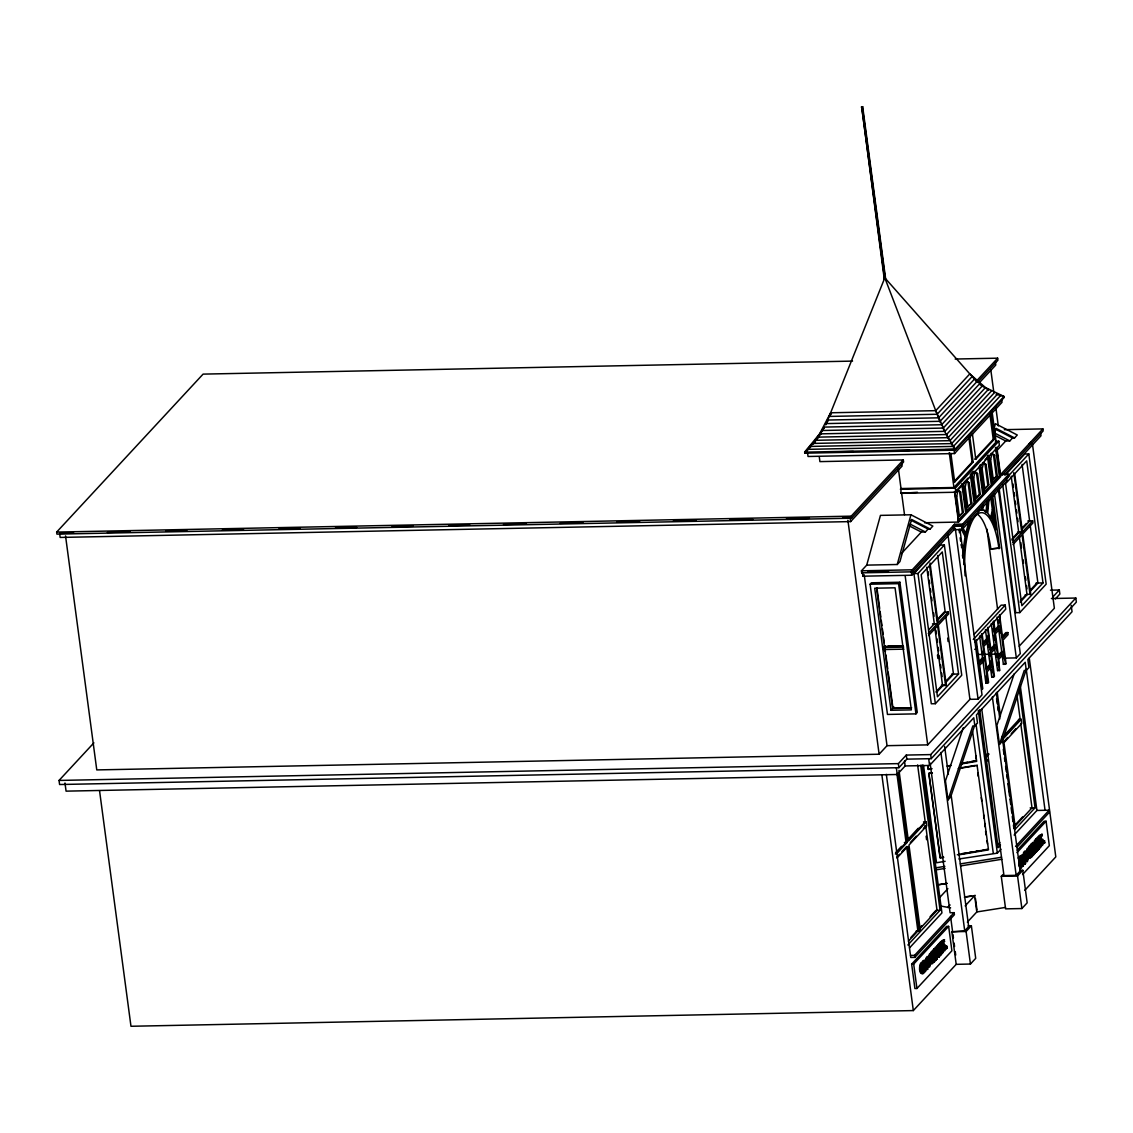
<?xml version="1.0" encoding="UTF-8"?>
<svg xmlns="http://www.w3.org/2000/svg" width="1133" height="1133" viewBox="0 0 1133 1133"><rect width="100%" height="100%" fill="white"/><g stroke="black" fill="none" stroke-linecap="round" stroke-linejoin="round"><path stroke-width="1.5" d="M963.73 564.588L964.296 549.873L961.393 547.041M981.15 509.963L982.169 509.949L982.169 506.819M982.892 504.936L982.892 510.062L985.002 510.416L987.041 512.413L988.132 500.361M1023.184 856.01L1022.164 856.704L1022.688 860.613C1025.209 858.063 1021.315 853.036 1024.94 851.039A4.206 1.388 88.9 0 1 1025.535 851.577M928.805 957.881C925.973 957.937 927.8 969.451 929.768 965.075C930.83 961.45 925.831 952.485 932.417 952.966C930.887 952.584 930.08 968.573 933.365 960.317C932.983 970.797 926.752 953.844 932.417 952.966M1026.526 852.455C1023.694 852.526 1025.521 864.026 1027.489 859.65C1028.552 856.038 1023.552 847.059 1030.138 847.541C1028.594 847.272 1027.829 863.134 1031.087 854.905C1030.704 865.385 1024.473 848.419 1030.138 847.541M926.072 960.543L926.185 959.184M929.343 957.017L929.626 955.119M962.724 555.963L963.277 549.902L964.296 549.873M987.041 512.413L986.022 512.442L986.956 502.103M987.013 509.694L987.636 502.854M988.967 499.412L987.721 513.093L991.587 518.588L993.372 509.609L991.587 496.183M1026.456 860.414L1026.47 855.132M933.394 960.288L931.935 960.345L930.675 962.951M1031.115 854.863L1029.656 854.933L1028.835 857.355M961.209 529.054L965.075 536.447L963.461 547.848L961.181 545.61M965.429 534.649L967.993 525.061L969.012 525.032L968.049 521.973M962.229 529.04L966.095 536.433L964.48 547.834L961.053 544.477M990.865 517.101L992.352 509.623L990.794 497.883M884.278 279.129L885.624 278.76L862.68 106.729L861.661 106.757L884.278 279.129L884.802 277.826L977.34 382.416M1033.593 847.031L1033.381 843.802L1031.625 843.646L1033.013 853.999L1034.882 853.489L1034.84 848.815L1036.454 851.789L1038.465 849.608L1038.324 848.546L1036.907 848.589M956.691 496.212L958.121 490.022L957.102 490.037L960.628 491.963L963.333 512.314L959.41 516.563L956.691 496.212L955.671 496.226M973.658 477.914L975.088 471.725L977.595 473.665L980.3 494.016L976.377 498.251L973.658 477.914L972.638 477.928M990.624 459.601L992.041 453.412L994.562 455.367L997.267 475.718L993.344 479.953L990.624 459.601L989.605 459.63M1002.124 475.209L1043.167 430.937L1042.898 428.897L1000.68 474.444L1008.823 474.274L1009.092 476.313L962.923 526.123L954.779 526.293L912.561 571.825L861.703 572.845L861.434 570.82L866.717 565.126L880.454 515.388L910.96 514.779L932.841 526.08L930.136 529.012L928.097 529.054L911.102 520.274M866.717 565.126L897.223 564.503L910.96 514.779M994.023 428.671L995.397 423.7L1017.278 435.001L1014.559 437.933L1012.534 437.975L995.525 429.195M994.151 435.1L996.02 428.345L1014.559 437.933M921.54 964.126C919.954 966.647 921.837 978.374 924.57 971.703L923.962 967.185L922.545 967.214L921.483 969.735L923.692 968.871L924.046 971.548C919.146 975.442 923.083 962.243 923.098 962.682A7.025 2.323 88.9 0 0 922.149 963.05L921.54 964.126L923.579 964.41M927.828 968.97L925.817 969.636L927.828 968.97L926.029 965.755C926.992 964.098 926.397 957.512 923.848 961.435L922.418 961.464L923.338 968.361M939.314 956.578L937.515 953.363C938.478 951.706 937.897 945.12 935.334 949.029L933.904 949.057L935.291 959.41L937.161 958.9L937.118 954.241L938.733 957.201L940.744 955.034L940.602 953.972L939.186 954M943.902 950.063C943.166 946.891 945.021 937.09 943.053 940.744A3.498 1.161 88.9 0 0 942.698 942.373C944.058 946.211 943.265 949.44 942.217 951.238M1029.741 857.058L1029.699 854.891M963.262 727.797L945.46 780.835L948.009 799.898L950.644 797.051L974.352 726.395M948.009 799.898L972.822 725.956L974.847 725.913L977.496 723.066L976.405 714.937L1025.209 662.281L1026.3 670.41L1024.26 670.453L999.462 744.395L996.913 725.332L1014.148 673.951M1026.356 669.249L1002.096 741.548L999.462 744.395M1019.176 865.924L1020.946 868.657L1022.292 866.278L1021.683 861.76L1020.266 861.788L1020.182 867.977M969.012 525.032L966.449 534.62L962.37 526.817M969.508 523.602L971.009 519.353M825.759 424.917L884.802 277.826L940.319 422.623M1025.762 860.627L1025.861 854.679L1024.43 852.526M920.605 964.636L920.619 971.349M996.119 394.256L1004.022 396.479L955.218 449.135L804.671 452.152L819.584 433.868L830.631 412.78L935.731 410.67L969.806 373.904L985.483 387.543L1004.022 396.479L1004.164 397.499L955.36 450.155L804.812 453.172L804.671 452.152L818.961 436.743M921.483 969.735L922.262 968.899L922.616 971.576L921.242 972.723M1018.85 863.488L1019.87 857.624A7.025 2.323 88.9 0 1 1020.819 857.256C1020.805 856.817 1016.867 870.031 1021.768 866.122L1021.414 863.445L1019.983 863.473L1019.7 867.227M814.698 441.771L824.187 427.835M1027.518 849.283L1030.364 849.212M928.281 967.115L927.006 967.681L925.973 964.934M1026.002 861.689L1024.728 862.255L1023.694 859.508M1018.114 858.12L1018.44 857.653A7.025 2.323 88.9 0 1 1019.388 857.284L1021.088 857.327M931.581 963.546L930.618 964.282L929.726 963.22M1029.302 858.12L1027.73 858.361L1026.767 854.82M819.258 456.726L819.91 461.613L903.313 459.941L903.596 461.981L851.478 518.192L56.919 534.125L56.65 532.085L203.09 374.117L852.54 361.101M1051.396 598.536L1075.812 598.04L1076.35 602.119L931.241 758.657L906.825 759.152L898.908 767.692L59.596 784.518L59.043 780.439L93.883 742.866M861.321 107.111L862.68 106.729M831.424 413.913L829.087 416.434L937.147 414.267L972.185 376.482M828.025 421.023L825.631 423.6L940.107 421.306L977.227 381.269M824.102 427.934L821.722 430.512L943.237 428.076L982.637 385.574M823.181 430.002L819.584 433.868L944.865 431.347L985.483 387.543M820.943 433.259L817.36 437.14L946.522 434.548L988.401 389.37M821.014 433.854L815.009 440.326L948.208 437.65L991.389 391.069M818.437 437.097L812.573 443.428L949.921 440.666L994.448 392.627M804.812 453.172L810.761 446.742M813.14 444.178L815.519 441.615M974.649 378.932L938.606 417.822L827.416 420.046M56.65 532.085L851.209 516.152L903.313 459.941M976.32 381.184L997.649 358.184L997.918 360.223L977.779 381.948M73.758 533.091L59.61 533.374L60.162 537.439L850.642 521.591L902.095 466.088L901.741 463.369M979.011 383.11L995.765 365.038L995.397 362.333M979.889 383.478L941.65 424.733L823.733 427.099M995.383 441.261L998.824 441.19L999.363 445.269L955.827 492.232L900.905 493.337L901.018 488.55L953.915 487.487L996.119 441.955L992.168 412.299M900.905 493.337L917.433 492.303M997.578 394.057L951.663 443.598L810.024 446.43M1000.779 395.332L953.434 446.416L807.39 449.348M807.503 452.421L808.041 456.486L954.524 453.554L1002.011 402.314L1001.657 399.609M861.703 572.845L862.369 572.137L862.907 576.201L911.739 575.224L953.944 529.692L962.087 529.522L1006.94 481.143L1006.586 478.423M862.907 576.201L864.224 574.785M973.148 462.08L972.142 462.094L953.674 482.021L954.68 481.992L973.148 462.08L969.579 435.27M994.264 439.307L993.244 439.321L974.777 459.247L975.796 459.233L994.264 439.307L990.908 414.168M900.353 489.258L955.289 488.167L998.824 441.19M970.995 473.792L973.247 471.37M961.676 484.924L954.921 492.218L958.716 520.698L957.697 520.727L966.605 512.201L962.809 483.706M967.979 478.14L963.461 482.998L967.27 511.479L975.159 502.967L971.349 474.486M974.267 471.342L972.015 473.778L975.81 502.259L974.805 502.287L983.699 493.747L979.903 465.266M985.073 459.686L988.458 456.047L992.253 484.527L984.365 493.039L980.569 464.558M870.102 584.217L871.419 582.801L899.899 582.235L917.277 712.445L915.96 713.861L887.479 714.441L870.102 584.217L898.582 583.651L899.899 582.235M901.273 553.683L921.313 532.071L925.378 531.986L928.097 529.054M996.318 451.161L1005.736 440.992L1009.815 440.907L1012.534 437.975M897.223 564.503L899.942 561.586L911.583 519.438L930.136 529.012M959.368 515.515L963.333 512.314M971.817 503.165L966.874 507.428L971.817 503.165L969.112 482.814L966.605 480.874L965.174 487.063L967.894 507.4M976.334 497.217L980.3 494.016M983.841 489.13L988.783 484.867L986.078 464.516L983.557 462.561L982.141 468.75L984.86 489.102L988.783 484.867M993.301 478.919L997.267 475.718M861.434 570.82L912.292 569.8L954.51 524.253L962.653 524.083L1008.823 474.274M967.37 510.289L975.159 502.967M984.478 491.849L992.253 484.527M1000.269 475.874L991.899 483.833L1000.269 475.874L996.474 447.393M1028.75 444.334L1031.101 441.813M958.716 520.698L966.605 512.201M975.81 502.259L983.699 493.747M924.57 522.752L958.518 522.072L1000.736 476.54L996.898 447.719M1004.674 474.968L1041.015 435.752L1040.66 433.047M913.92 573.567L940.305 545.1L944.37 545.015L961.747 675.24L935.362 703.692L931.298 703.777L913.92 573.567L917.985 573.482L944.37 545.015M1005.538 474.727L1024.728 454.021L1028.806 453.936L1046.17 584.146L1019.785 612.613L1015.72 612.698L999.037 487.7M1007.209 477.234L1028.806 453.936M903.992 649.152L883.655 649.549L883.372 647.524L885.142 645.626M976.717 513.787A53.902 17.802 88.9 0 1 990.837 548.939L999.632 548.075L992.65 495.758M990.837 548.939L999.632 548.075M937.359 619.439L944.186 612.075L948.25 612.004L948.519 614.029L938.294 625.062L946.31 685.083L942.387 685.862M1012.052 538.869L1017.731 532.737L1021.796 532.652L1013.794 472.631M1022.929 527.128L1026.342 523.446M928.635 629.934L934.314 623.801L926.766 567.208M937.246 620.643L945.205 612.061L937.642 555.467M1011.925 540.073L1018.751 532.722L1011.188 476.129M1021.683 529.55L1029.628 520.982L1022.079 464.388M928.281 633.545L937.359 623.745L929.584 565.438M948.25 612.004L938.025 623.023L930.023 563.002M1012.704 542.466L1021.796 532.652M1017.576 532.043L1022.462 531.944L1032.687 520.911L1032.956 522.95L1022.731 533.983L1030.733 594.004L1025.181 594.825M928.55 635.585L937.642 625.77L945.644 685.791M1012.987 544.534L1022.065 534.734L1030.067 594.726M891.005 710.292L911.343 709.881L895.056 587.8L874.704 588.211L891.005 710.292L893.965 707.077M973.927 634.508L1001.133 605.164L1005.198 605.079L1005.75 609.143L974.989 642.326M973.275 639.536L1005.198 605.079M935.9 692.008L941.58 685.876M946.777 680.267L952.456 674.135M1020.323 600.915L1026.002 594.797M1030.081 590.406L1036.893 583.056M65.544 535.937L96.772 769.916L879.123 754.224L887.026 745.684L927.715 744.877L969.933 699.33L978.076 699.174L982.028 694.897L959.92 529.224M936.92 691.98L942.599 685.862L934.81 627.555M945.531 682.689L953.476 674.121L945.701 615.814M1020.21 602.133L1027.022 594.768L1019.247 536.461M1029.954 591.61L1037.913 583.028L1030.124 524.721M982.509 643.204L986.645 638.743L988.67 638.7L987.905 627.314L991.035 650.71L996.204 645.144L993.075 621.734M994.165 630.642L998.3 626.181L1000.326 626.138L999.561 614.737L1002.691 638.134L1007.846 632.568L1008.129 634.607L1002.96 640.173L1006.076 663.57L1005.424 664.278L1003.385 664.32L1002.167 655.171M988.67 638.7L983.515 644.28L982.084 633.602L981.419 634.31L984.549 657.707L979.379 663.287L976.249 639.89M1000.326 626.138L995.156 631.704L993.74 621.026M988.953 640.74L983.784 646.32L986.9 669.716L992.069 664.136L988.953 640.74L986.914 640.782M958.56 674.008L937.458 696.781L921.171 574.714L942.274 551.941L958.56 674.008L951.593 674.149M1042.997 582.928L1021.881 605.702L1005.594 483.621L1026.71 460.862L1042.997 582.928L1036.015 583.07M978.374 662.21L982.509 657.749L984.549 657.707M990.03 649.634L994.165 645.173L996.204 645.144M1001.685 637.072L1005.821 632.611L1007.846 632.568M985.894 668.64L990.03 664.179L992.069 664.136M997.55 656.064L1001.685 651.602L1003.725 651.574L1000.595 628.164L995.44 633.744L998.555 657.14L1003.725 651.574M59.043 780.439L898.37 763.614L906.273 755.074L930.689 754.592L1075.812 598.04M1052.529 597.318L1059.313 589.996L1059.851 594.06L1055.333 598.946M992.338 666.176L990.299 666.218L991.729 676.897L993.768 676.854L992.338 666.176L987.169 671.742L988.599 682.434L985.908 683.185L982.778 659.788M64.978 783.002L66.068 791.146L897.237 774.49L905.154 765.95L929.57 765.455L973.771 717.784L974.847 725.913M1019.19 646.207L1054.37 608.251L1032.489 444.32M985.908 683.185L986.56 682.477M991.729 676.897L994.42 676.146L991.304 652.75L996.474 647.17L999.589 670.566L997.564 670.609L994.434 647.212M997.564 670.609L998.215 669.9M1003.385 664.32L1006.076 663.57M993.768 676.854L994.42 676.146M999.589 670.566L998.824 659.179L1003.994 653.599L1005.424 664.278M1004.121 658.146L1016.329 657.891L1020.295 653.628L998.414 489.697M1026.3 670.41L1028.934 667.564L1027.858 659.434L1072.045 611.749L1071.181 605.249M895.566 852.738L901.5 846.323M907.575 839.78L918.254 828.251M984.619 756.674L986.985 754.111M1006.118 733.476L1019.176 719.384M895.396 853.999L906.074 842.47L896.883 773.542M908.581 839.765L925.208 821.836L917.617 764.959M985.625 756.646L988.004 754.082M1003.569 737.3L1020.196 719.356L1016.981 695.237M896.415 853.97L907.094 842.442L897.903 773.513M916.2 931L918.905 930.944L920.223 929.527L908.963 845.091L926.766 825.872L926.227 821.807L908.411 841.026L898.993 770.369M985.455 757.906L989.024 754.068M1003.399 738.56L1021.215 719.342L1021.754 723.406L1003.951 742.625L1015.21 827.062L1013.893 828.478L1013.426 825.036M897.124 856.775L899.503 854.225M901.868 851.662L906.627 846.535L917.886 930.972L908.397 941.211M910.323 842.555L916.257 836.14M923.381 828.464L925.746 825.9L937.019 910.337L919.203 929.542M1002.932 742.639L1007.676 737.526M1011.245 733.674L1015.989 728.561M896.954 858.035L907.646 846.521L918.905 930.944M986.007 761.985L988.373 759.422M939.696 897.506L947.882 888.669M910.932 937.402L916.866 930.986M919.373 928.281L921.752 925.732M930.066 916.753L936 910.351L940.064 910.266L920.718 765.285M1015.55 824.541L1022.674 816.851M997.437 845.147L999.816 842.598M1014.191 827.076L1032.007 807.871L1020.734 723.435M907.901 944.979L940.064 910.266M1000.496 845.076L998.116 847.654L979.705 709.655M1014.8 829.653L1035.052 807.801L1019.204 689.02M909.558 947.854L941.934 912.915L922.191 764.917M958.886 858.998L997.337 853.149L1000.935 849.268M1014.134 835.035L1036.922 810.449L1049.13 810.208L1049.399 812.248L1017.009 847.172M947.712 907.476L950.063 904.955M910.493 955.445L914.558 955.374L954.142 912.674L954.411 914.713L914.827 957.399L910.762 957.484L886.332 774.377M1015.536 846.436L1049.13 810.208M965.174 905.876L975.017 895.254M911.654 964.112L946.607 926.397L948.647 926.355L951.904 950.771L916.937 988.486L914.912 988.528L911.654 964.112L913.68 964.07L948.647 926.355M1017.25 850.189L1044.045 821.283L1046.085 821.241L1049.342 845.657L1022.547 874.563M1016.952 852.667L1046.085 821.241M922.418 961.464L924.216 960.147M934.64 958.716L936.056 958.688L936.226 959.92L934.13 962.172L932.7 962.2L931.326 951.862L933.422 949.596L934.838 949.567L933.351 952.57L933.734 955.402L935.277 953.745L933.847 953.774L934.003 954.992L935.433 954.963L934.683 951.069M933.904 949.057L935.702 947.755M936.779 947.174L938.634 946.678L936.779 947.174L937.94 944.71L939.37 944.681L940.602 953.972M939.739 954.921L937.883 955.402L939.739 954.921L938.492 944.115L940.588 941.849L942.019 941.82L940.532 944.823L940.9 947.67L939.484 947.698L942.444 945.998L941.07 948.888L941.58 952.726L943.237 950.955L943.392 952.173L941.296 954.439L939.88 954.468M1019.658 870.356L1022.816 870.3L1027.164 902.845L1021.881 908.539L1005.608 908.864L1001.275 876.319L1002.875 874.577M1021.527 866.391L1020.139 856.038L1022.15 854.962M1032.361 853.305L1033.778 853.276L1033.947 854.494L1031.851 856.76L1030.421 856.789L1029.047 846.436L1031.143 844.17L1032.56 844.142L1032.73 845.374L1031.072 847.144L1031.455 849.991L1030.024 850.019L1032.999 848.32L1031.611 851.209L1032.135 855.047M1031.625 843.646L1033.197 842.244L1033.976 843.462M1038.465 849.608L1035.604 849.991L1037.46 849.495L1036.355 841.267L1034.5 841.748L1035.661 839.284L1037.092 839.256L1038.324 848.546M1036.907 843.873L1036.213 838.689L1038.31 836.437L1039.74 836.409L1038.253 839.411L1036.822 839.44M1020.748 856.732C1022.646 854.466 1022.816 859.933 1021.272 860.641L1020.748 856.732L1022.164 856.704M1034.5 841.748L1036.355 841.267M931.935 952.598L934.838 949.567M936.637 946.112L939.37 944.681M938.492 944.115L939.923 944.086L942.019 941.82M1020.139 856.038L1021.569 856.01C1024.119 852.087 1024.714 858.687 1023.75 860.344L1025.549 863.558L1023.538 864.21M1029.656 847.172L1032.56 844.142M1033.664 844.312L1034.174 848.22C1035.718 847.512 1035.548 842.046 1033.664 844.312L1032.234 844.34L1034.854 842.315L1035.236 847.951L1037.035 851.166L1035.024 851.818L1036.454 851.789M1034.358 840.7L1037.092 839.256M1036.213 838.689L1037.644 838.661L1039.74 836.409M99.562 790.834L130.975 1026.271L913.325 1010.579L956.195 964.339L951.847 931.779L964.721 930.816L968.673 926.553L951.182 795.394M943.322 941.339L944.78 941.282M1040.519 835.573C1043.337 837.613 1042.388 832.259 1040.774 835.318A3.498 1.161 88.9 0 0 1040.42 836.947C1040.207 839.723 1046.198 844.906 1039.712 844.085L1039.938 845.813M922.12 964.48L921.667 962.71A7.025 2.323 88.9 0 0 920.718 963.078C919.132 965.755 918.736 973.672 922.149 973.814M1019.303 858.644L1019.658 857.355M923.197 963.461L923.537 966.067L924.471 964.452L924.046 961.464M935.037 953.674C937.841 950.686 933.365 937.43 936.708 959.382M1020.266 861.788L1019.049 863.105L1021.683 861.76M940.9 947.67L942.444 945.998M1031.455 849.991L1032.999 848.32M1037.885 847.342L1039.301 847.314L1038.791 843.462L1040.335 841.805L1040.165 840.587L1038.621 842.244L1038.253 839.411M921.327 968.517L923.962 967.185M924.967 966.038C926.511 965.33 926.341 959.863 924.443 962.129L924.967 966.038L923.537 966.067M932.983 960.501L932.473 956.663L935.433 954.963M1021.414 863.445L1019.204 864.309M967.341 922.149L976.802 911.952L1005.538 907.406M1039.712 844.085C1044.3 843.632 1038.678 839.85 1038.961 837.584M941.99 949.511C951.748 948.831 939.314 945.828 941.268 942.401A3.498 1.161 88.9 0 1 941.622 940.772L944.554 939.625M1041.128 844.057C1042.19 848.929 1044.867 840.856 1042.672 839.185C1038.38 840.091 1043.663 833.491 1041.043 835.927M946.82 946.211L944.865 946.82L946.82 946.211L947.089 948.194L945.12 948.803M1042.587 841.408L1044.541 840.799L1044.81 842.768L1042.842 843.377L1044.81 842.768M924.245 971.321L925.675 971.293L925.633 966.633L927.247 969.607M932.7 962.2L936.056 958.688M937.883 956.606L937.303 957.229L938.733 957.201M1030.421 856.789L1033.778 853.276M1039.301 847.314L1040.958 845.53L1041.114 846.748L1039.018 849.014L1037.601 849.042M1020.861 866.306L1023.396 865.881L1023.354 861.207L1024.968 864.182M981.773 709.258L1003.965 875.568L1016.174 875.313L1020.125 871.05L1002.167 736.393M951.847 931.779L966.095 931.496L971.378 925.803L975.711 958.348L970.443 964.041L956.195 964.339M1001.275 876.319L1017.547 875.993L1022.816 870.3M1024.827 890.283L1055.8 856.888L1029.274 658.075M804.671 452.152L811.639 445.651M926.709 957.952C928.862 958.66 929.301 964.891 927.375 966.534M929.995 954.411L932.643 954.623M978.02 510.884L980.059 509.581L982.169 509.949M1040.519 839.227L1041.751 840.176M964.296 762.764L967.752 762.197M971.193 761.617L974.649 761.036M928.083 768.84L931.694 768.571M947.216 765.979L950.658 765.398M961.011 763.656L976.377 760.739M931.85 768.882L928.409 769.463L927.941 766.021M947.372 766.276L950.828 765.696M961.166 763.968L976.688 761.362L972.624 731.762M932.247 772.649L928.791 773.216L940.05 857.653L943.506 857.086M959.835 768.018L975.343 765.412M932.402 772.947L928.947 773.527L940.22 857.964L943.662 857.384M958.263 768.613L977.227 765.426M962.314 853.588L965.769 853.007M969.211 852.427L972.666 851.86M976.108 851.28L979.563 850.699M983.005 850.118L986.461 849.538M957.3 854.764L988.174 849.254M959.184 854.792L988.5 849.863L977.071 765.129M945.134 861.307L936.524 862.751L923.522 765.242M947.046 883.301L936.736 885.043L946.933 883.443M964.693 896.982L971.576 895.835M934.555 868.034L944.851 866.377M960.317 863.884L1001.515 857.256M934.824 870.059L945.12 868.402M960.586 865.924L1001.799 859.281M964.424 897.294L974.635 895.679L976.802 911.952M955.176 359.034L997.649 358.184M1004.32 429.676L1042.898 428.897M830.447 451.954L853.39 451.501M886.912 450.821L909.856 450.368M945.149 449.659L953.972 449.475L954.524 453.554M949.865 453.54L950.884 453.512L954.68 481.992M988.089 455.353L989.109 455.339L992.919 483.819M991.035 453.441L994.562 455.367M988.458 456.047L987.438 456.061L991.233 484.542M982.552 462.59L986.078 464.516M974.068 471.739L977.595 473.665M965.585 480.888L969.112 482.814M992.352 509.623L993.372 509.609M107.366 532.411L130.352 531.944M165.715 531.235L186.945 530.811M222.309 530.102L243.538 529.678M278.902 528.969L300.118 528.544M335.495 527.836L356.711 527.411M392.075 526.703L413.304 526.279M448.668 525.57L469.898 525.145M503.491 524.466L526.477 524.013M560.084 523.333L583.07 522.88M616.678 522.2L639.663 521.746M673.257 521.067L696.257 520.614M729.85 519.934L752.836 519.466M786.444 518.801L809.429 518.333M843.037 517.668L850.104 517.526L850.642 521.591M1027.801 521.01L1032.687 520.911M955.034 525.585L961.549 525.457L962.087 529.522M965.075 536.447L966.095 536.433M867.595 572.038L888.527 571.613M1050.475 590.166L1059.313 589.996M932.487 623.844L937.359 623.745M888.088 646.022L903.341 645.725M903.015 646.079L884.363 646.447L876.588 588.14M883.372 647.524L903.723 647.113M974.72 649.28L976.745 649.237L975.598 640.598M976.688 654.506L1001.105 654.01M941.424 685.182L946.31 685.083M911.626 707.771L892.974 708.153L888.173 672.138M911.3 708.139L892.648 708.507L884.646 648.487M1018.496 719.398L1021.215 719.342M1030.166 807.9L1035.052 807.801M923.508 821.864L926.227 821.807M924.74 825.915L925.746 825.9M1042.275 834.214L1039.343 835.347A3.498 1.161 88.9 0 0 1038.989 836.975M904.389 842.499L907.094 842.442M1037.233 840.318L1035.803 840.346L1035.661 839.284M1040.165 840.587L1038.749 840.615L1038.904 841.833L1040.335 841.805M1043.125 840.828L1044.541 840.799M1032.73 845.374L1031.299 845.402L1031.143 844.17M1039.527 845.558L1040.958 845.53M1029.047 846.436L1030.464 846.408L1031.851 856.76M1033.423 848.844L1034.84 848.815M1033.154 849.552L1031.738 849.58L1031.568 848.348M1035.746 851.039L1037.162 851.01L1037.021 849.962M1034.882 853.489L1033.452 853.517L1033.098 850.77M1032.517 854.523L1033.947 854.494M1029.911 856.534L1031.342 856.506M1019.842 859.069L1021.3 858.998M1024.119 863.587L1025.549 863.558M1021.966 865.909L1023.396 865.881M1020.337 866.15L1021.768 866.122M954.142 912.674L950.077 912.759L930.094 763.019M968.12 925.859L971.378 925.803M942.174 943.053L940.758 943.081L940.588 941.849M939.512 945.743L938.082 945.772L937.94 944.71M945.658 948.222L947.089 948.194M933.578 950.814L935.008 950.785M941.806 950.984L943.237 950.955M931.326 951.862L932.742 951.833L934.13 962.172M936.099 953.391L937.515 953.363M939.328 955.062L940.744 955.034M938.025 956.464L939.441 956.436L939.299 955.374M935.731 958.929L937.161 958.9M934.796 959.948L936.226 959.92M921.936 962.781L923.367 962.753M924.599 965.783L926.029 965.755M922.616 971.576L924.046 971.548M940.376 905.975L950.615 907.859M943.166 944.554C947.967 942.939 944.88 955.062 943.407 949.482M994.604 433.047L1009.815 440.907M993.57 434.704L1005.736 440.992M910.167 524.126L925.378 531.986M909.148 525.783L921.313 532.071M979.875 384.554L988.67 390.106M958.121 490.022L960.628 491.963M983.982 510.445L986.022 512.442M950.899 443.031L955.36 450.155M955.218 449.135L946.522 434.548M942.415 427.07L948.519 438.868M944.865 431.347L935.731 410.67M1025.804 852.158L1026.059 852.951M1014.672 473.636L1022.462 531.944M1013.001 483.989L1013.454 487.417M1014.148 492.572L1014.601 495.999M1015.281 501.14L1015.749 504.567M1016.428 509.708L1016.882 513.15M1017.576 518.291L1018.029 521.718M1020.819 542.622L1021.513 547.763M1023.113 559.759L1023.566 563.2M1025.393 576.909L1025.861 580.337M1026.54 585.492L1026.994 588.919M990.837 370.038L993.868 392.74M995.737 406.705L998.3 425.923M1002.648 484.145L1019.785 612.613M1026.243 669.263L1045.051 810.293M995.454 447.408L999.264 475.902M989.888 414.196L993.244 439.321M993.542 455.381L996.247 475.733M1044.003 841.38L1044.272 843.349M1020.196 685.097L1036.922 810.449M994.462 493.974L1016.329 657.891M988.316 457.024L988.769 460.38M989.208 463.737L989.888 468.75M990.327 472.107L991.007 477.135M1037.644 838.661L1039.018 849.014M993.117 515.388L994.831 528.148M1035.789 840.672L1035.93 841.72M985.059 464.53L987.764 484.882M1035.378 840.813L1035.817 844.099M1034.939 841.295L1036.029 849.523M1033.055 843.618L1034.429 853.97M1032.404 845.643L1032.758 848.249M980.215 469.6L980.881 474.628M981.334 477.984L981.787 481.327M982.453 486.354L983.118 491.382M979.11 466.966L982.693 493.776M1030.194 851.237L1030.534 853.8M986.9 529.097L997.606 609.313M998.201 619.793L998.64 623.136M999.533 629.821L999.986 633.163M1002.932 655.256L1003.371 658.599M997.068 617.018L998.3 626.181M998.782 629.877L1001.685 651.602M972.44 434.095L975.796 459.233M976.575 473.693L979.294 494.03M968.786 436.956L972.142 462.094M992.72 628.702L993.131 631.747M993.627 635.457L994.292 640.471M996.077 653.84L996.516 657.182M997.196 662.267L997.606 665.326M991.262 623.447L994.165 645.173M971.448 477.149L971.887 480.505M972.341 483.848L972.78 487.204M973.233 490.547L974.125 497.26M1021.569 856.01L1022.943 866.363M970.344 474.515L974.139 502.995M997.196 692.022L1000.411 716.155M996.332 692.674L999.83 718.917M968.092 482.842L970.811 503.179M996.558 698.622L997.252 703.791M997.72 707.233L998.173 710.688M1003.314 749.21L1004.008 754.38M1004.461 757.835L1004.929 761.277M1005.608 766.446L1006.302 771.615M1006.77 775.071L1007.223 778.513M1007.917 783.682L1009.517 795.748M1009.985 799.19L1010.678 804.359M1011.132 807.801L1011.826 812.97M1012.279 816.426L1012.973 821.595M986.985 635.712L987.438 639.054M988.103 644.068L988.557 647.41M989.265 652.792L989.718 656.134M990.384 661.148L990.823 664.49M991.502 669.504L991.942 672.846M985.413 629.594L986.645 638.743M987.14 642.453L990.03 664.179M1017.547 875.993L1021.881 908.539M992.366 696.951L1016.174 875.313M963.347 489.725L963.786 493.067M964.24 496.424L964.905 501.452M965.585 506.479L966.024 509.822M961.79 483.734L965.585 512.215M987.934 683.142L984.818 659.746L979.648 665.312L982.778 688.708L982.113 689.431L980.682 678.752M982.41 651.376L982.863 654.718M985.752 676.373L986.361 680.947M979.606 636.024L982.509 657.749M959.609 491.991L962.328 512.328M962.653 524.083L962.923 526.123M955.289 488.167L955.827 492.232M977.028 651.277L980.413 676.713M949.256 452.605L953.915 487.487M954.453 491.566L958.518 522.072M959.042 529.38L959.481 532.737M960.161 537.764L960.6 541.121M962.455 555.014L962.88 558.215M955.275 528.261L978.076 699.174M954.51 524.253L954.779 526.293M953.405 525.613L953.944 529.692M978.289 710.377L997.337 853.149M976.08 724.384L993.273 853.234M947.825 533.657L969.933 699.33M975.683 755.569L976.136 759.025M981.277 797.561L981.745 801.003M983.586 814.783L984.039 818.238M984.733 823.408L985.186 826.849M987.027 840.629L987.494 844.085M977.737 772.819L978.204 776.261M985.554 831.395L986.022 834.851M947.655 638.12L948.109 641.547M975.456 898.511L976.972 909.912M928.111 571.641L928.564 575.068M929.258 580.223L929.711 583.651M930.391 588.792L930.859 592.219M931.538 597.36L932.006 600.802M933.606 612.797L934.059 616.225M935.929 630.274L936.396 633.701M937.076 638.842L937.529 642.269M938.223 647.41L938.676 650.852M939.37 655.993L939.824 659.42M940.503 664.561L940.971 667.988M941.65 673.144L942.104 676.571M937.458 655.016L937.912 658.443M862.34 107.083L885.298 279.115M861.661 106.757L884.604 278.775M944.639 746.435L948.378 774.42M966.095 931.496L970.443 964.041M917.985 573.482L935.362 703.692M940.914 752.454L964.721 930.816M912.292 569.8L912.561 571.825M898.299 468.198L901.018 488.55M901.556 492.614L904.502 514.665M911.187 571.159L911.739 575.224M930.689 754.592L931.241 758.657M905.154 575.706L927.715 744.877M950.559 916.413L952.513 931.071M952.966 934.498L953.434 937.926M954.113 943.067L954.567 946.494M955.261 951.621L955.714 955.048M928.706 758.94L929.57 765.455M927.785 765.71L928.253 769.151M898.582 583.651L915.96 713.861M946.282 946.791L946.551 948.774M926.114 836.253L926.582 839.709M939.923 944.086L941.296 954.439M938.067 946.083L938.209 947.146M937.218 946.706L938.308 954.949M933.889 956.634L934.413 960.472M906.273 755.074L906.825 759.152M931.977 960.317L932.19 961.959M904.502 761.064L905.154 765.95M876.914 587.786L879.661 608.364M880.129 611.792L880.808 616.947M881.262 620.374L881.956 625.515M882.409 628.942L883.103 634.098M883.556 637.525L884.236 642.666M884.972 648.133L885.425 651.56M885.879 654.987L887.72 668.711M898.37 763.614L898.908 767.692M923.848 961.435L925.222 971.774M896.373 767.976L897.237 774.49M922.758 968.488L922.913 969.706M864.465 576.527L887.026 745.684M914.558 955.374L914.827 957.399M913.68 964.07L916.937 988.486M851.209 516.152L851.478 518.192M847.895 520.245L879.123 754.224M881.913 775.156L913.325 1010.579M925.647 962.498L925.788 958.49L927.205 956.464A4.206 1.388 88.9 0 1 927.814 957.003M965.118 575.833A53.902 17.802 88.9 0 1 977.071 514.424A53.902 17.802 88.9 0 1 998.98 548.783M930.377 962.908C930.051 974.493 923.721 959.283 928.635 956.436A4.206 1.388 88.9 0 1 929.513 957.541L930.377 962.908M1028.098 857.483C1027.773 869.068 1021.442 853.857 1026.356 851.01A4.206 1.388 88.9 0 1 1027.234 852.129L1028.098 857.483M937.43 951.182L936.453 953.646L935.943 949.737L936.708 949.001L937.43 951.182M993.712 512.173L992.211 519.764L996.063 529.72L993.712 512.173"/></g></svg>
